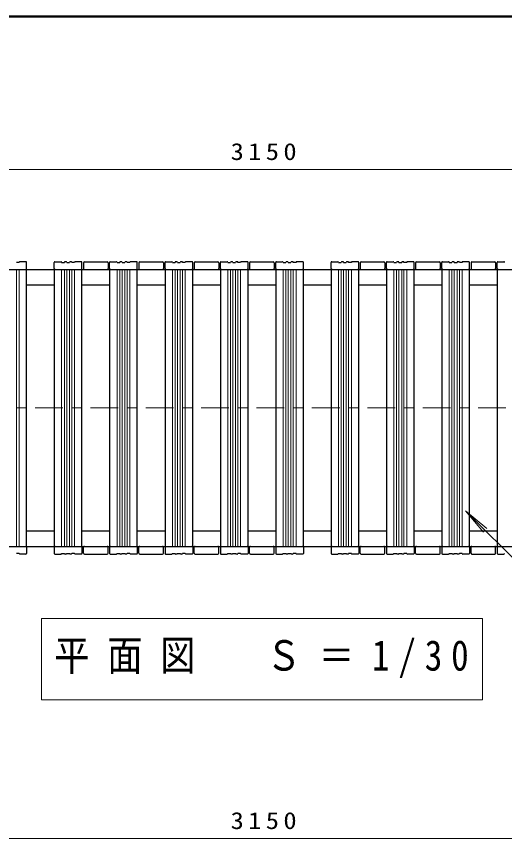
# Model space of a CAD drawing. Units: millimetres on the paper, scale 1:30. Extents: x -385 to 0, y 0 to 267.
# Drawn here: x -335.4 to -282.5, y 177.9 to 267 of the extents above; entities that cross this region are included whole.
import ezdxf

# ---------------------------------------------------------------- set-up
doc = ezdxf.new("R2010")
doc.units = ezdxf.units.MM
doc.linetypes.add('USER2', pattern=[6, 3, -1, 1, -1])
doc.layers.add('LY_1', color=7, linetype='Continuous', lineweight=25)
doc.layers.add('LY_4', color=7, linetype='Continuous', lineweight=13)
doc.styles.add('ＭＳ ゴシック', font='')
doc.styles.get('ＭＳ ゴシック').set_extended_font_data('MS Gothic')

msp = doc.modelspace()

# ---------------------------------------------------------------- linework, layer by layer
at = {"layer": 'LY_1', "lineweight": 13}
for p, q in [((-361.344, 250.41), (-256.344, 250.41)), ((-335.444, 209.577), (-335.444, 239.577)), ((-335.144, 209.577), (-335.144, 239.577)), ((-330.544, 209.577), (-330.544, 239.577)), ((-330.244, 209.577), (-330.244, 239.577)), ((-329.994, 209.577), (-329.994, 239.577)), ((-329.694, 209.577), (-329.694, 239.577)), ((-329.444, 209.577), (-329.444, 239.577)), ((-329.144, 209.577), (-329.144, 239.577)), ((-324.544, 209.577), (-324.544, 239.577)), ((-324.244, 209.577), (-324.244, 239.577)), ((-323.994, 209.577), (-323.994, 239.577)), ((-323.694, 209.577), (-323.694, 239.577)), ((-323.444, 209.577), (-323.444, 239.577)), ((-323.144, 209.577), (-323.144, 239.577)), ((-318.544, 209.577), (-318.544, 239.577)), ((-318.244, 209.577), (-318.244, 239.577)), ((-317.994, 209.577), (-317.994, 239.577)), ((-317.694, 209.577), (-317.694, 239.577)), ((-317.444, 209.577), (-317.444, 239.577)), ((-317.144, 209.577), (-317.144, 239.577)), ((-312.544, 209.577), (-312.544, 239.577)), ((-312.244, 209.577), (-312.244, 239.577)), ((-311.994, 209.577), (-311.994, 239.577)), ((-311.694, 209.577), (-311.694, 239.577)), ((-311.444, 209.577), (-311.444, 239.577)), ((-311.144, 209.577), (-311.144, 239.577)), ((-306.544, 209.577), (-306.544, 239.577)), ((-306.244, 209.577), (-306.244, 239.577)), ((-305.994, 209.577), (-305.994, 239.577)), ((-305.694, 209.577), (-305.694, 239.577)), ((-305.444, 209.577), (-305.444, 239.577)), ((-305.144, 209.577), (-305.144, 239.577)), ((-300.544, 209.577), (-300.544, 239.577)), ((-300.244, 209.577), (-300.244, 239.577)), ((-299.994, 209.577), (-299.994, 239.577)), ((-299.694, 209.577), (-299.694, 239.577)), ((-299.444, 209.577), (-299.444, 239.577)), ((-299.144, 209.577), (-299.144, 239.577)), ((-294.544, 209.577), (-294.544, 239.577)), ((-294.244, 209.577), (-294.244, 239.577)), ((-293.994, 209.577), (-293.994, 239.577)), ((-293.694, 209.577), (-293.694, 239.577)), ((-293.444, 209.577), (-293.444, 239.577)), ((-293.144, 209.577), (-293.144, 239.577)), ((-288.544, 209.577), (-288.544, 239.577)), ((-288.244, 209.577), (-288.244, 239.577)), ((-287.994, 209.577), (-287.994, 239.577)), ((-287.694, 209.577), (-287.694, 239.577)), ((-287.444, 209.577), (-287.444, 239.577)), ((-287.144, 209.577), (-287.144, 239.577)), ((-286.765, 213.425), (-284.837, 211.127)), ((-286.765, 213.425), (-284.467, 211.497)), ((-272.311, 198.972), (-286.765, 213.425)), ((-332.744, 201.759), (-332.744, 192.959)), ((-284.944, 201.759), (-332.744, 201.759)), ((-284.944, 192.959), (-284.944, 201.759)), ((-332.744, 192.959), (-284.944, 192.959)), ((-361.344, 177.91), (-256.344, 177.91))]:
    msp.add_line(p, q, dxfattribs=at)
at = {"layer": 'LY_1'}
for p, q in [((-335.144, 240.344), (-335.444, 240.344)), ((-334.411, 240.41), (-335.078, 240.41)), ((-334.344, 239.677), (-334.344, 240.344)), ((-331.344, 239.677), (-331.344, 240.344)), ((-331.278, 240.41), (-330.611, 240.41)), ((-330.544, 240.344), (-330.244, 240.344)), ((-330.061, 240.41), (-330.178, 240.41)), ((-329.994, 240.344), (-329.694, 240.344)), ((-329.511, 240.41), (-329.628, 240.41)), ((-329.144, 240.344), (-329.444, 240.344)), ((-328.411, 240.41), (-329.078, 240.41)), ((-328.344, 239.677), (-328.344, 240.344)), ((-328.178, 240.31), (-328.178, 239.677)), ((-328.078, 240.41), (-325.611, 240.41)), ((-325.511, 240.31), (-325.511, 239.677)), ((-325.344, 239.677), (-325.344, 240.344)), ((-325.278, 240.41), (-324.611, 240.41)), ((-324.544, 240.344), (-324.244, 240.344)), ((-324.061, 240.41), (-324.178, 240.41)), ((-323.994, 240.344), (-323.694, 240.344)), ((-323.511, 240.41), (-323.628, 240.41)), ((-323.144, 240.344), (-323.444, 240.344)), ((-322.411, 240.41), (-323.078, 240.41)), ((-322.344, 239.677), (-322.344, 240.344)), ((-322.178, 240.31), (-322.178, 239.677)), ((-322.078, 240.41), (-319.611, 240.41)), ((-319.511, 240.31), (-319.511, 239.677)), ((-319.344, 239.677), (-319.344, 240.344)), ((-319.278, 240.41), (-318.611, 240.41)), ((-318.544, 240.344), (-318.244, 240.344)), ((-318.061, 240.41), (-318.178, 240.41)), ((-317.994, 240.344), (-317.694, 240.344)), ((-317.511, 240.41), (-317.628, 240.41)), ((-317.144, 240.344), (-317.444, 240.344)), ((-316.411, 240.41), (-317.078, 240.41)), ((-316.344, 239.677), (-316.344, 240.344)), ((-316.178, 240.31), (-316.178, 239.677)), ((-316.078, 240.41), (-313.611, 240.41)), ((-313.511, 240.31), (-313.511, 239.677)), ((-313.344, 239.677), (-313.344, 240.344)), ((-313.278, 240.41), (-312.611, 240.41)), ((-312.544, 240.344), (-312.244, 240.344)), ((-312.061, 240.41), (-312.178, 240.41)), ((-311.994, 240.344), (-311.694, 240.344)), ((-311.511, 240.41), (-311.628, 240.41)), ((-311.144, 240.344), (-311.444, 240.344)), ((-310.411, 240.41), (-311.078, 240.41)), ((-310.344, 239.677), (-310.344, 240.344)), ((-310.178, 240.31), (-310.178, 239.677)), ((-310.078, 240.41), (-307.611, 240.41)), ((-307.511, 240.31), (-307.511, 239.677)), ((-307.344, 239.677), (-307.344, 240.344)), ((-307.278, 240.41), (-306.611, 240.41)), ((-306.544, 240.344), (-306.244, 240.344)), ((-306.061, 240.41), (-306.178, 240.41)), ((-305.994, 240.344), (-305.694, 240.344)), ((-305.511, 240.41), (-305.628, 240.41)), ((-305.144, 240.344), (-305.444, 240.344)), ((-304.411, 240.41), (-305.078, 240.41)), ((-304.344, 239.677), (-304.344, 240.344)), ((-301.344, 239.677), (-301.344, 240.344)), ((-301.278, 240.41), (-300.611, 240.41)), ((-300.544, 240.344), (-300.244, 240.344)), ((-300.061, 240.41), (-300.178, 240.41)), ((-299.994, 240.344), (-299.694, 240.344)), ((-299.511, 240.41), (-299.628, 240.41)), ((-299.144, 240.344), (-299.444, 240.344)), ((-298.411, 240.41), (-299.078, 240.41)), ((-298.344, 239.677), (-298.344, 240.344)), ((-298.178, 240.31), (-298.178, 239.677)), ((-298.078, 240.41), (-295.611, 240.41)), ((-295.511, 240.31), (-295.511, 239.677)), ((-295.344, 239.677), (-295.344, 240.344)), ((-295.278, 240.41), (-294.611, 240.41)), ((-294.544, 240.344), (-294.244, 240.344)), ((-294.061, 240.41), (-294.178, 240.41)), ((-293.994, 240.344), (-293.694, 240.344)), ((-293.511, 240.41), (-293.628, 240.41)), ((-293.144, 240.344), (-293.444, 240.344)), ((-292.411, 240.41), (-293.078, 240.41)), ((-292.344, 239.677), (-292.344, 240.344)), ((-292.178, 240.31), (-292.178, 239.677)), ((-292.078, 240.41), (-289.611, 240.41)), ((-289.511, 240.31), (-289.511, 239.677)), ((-289.344, 239.677), (-289.344, 240.344)), ((-289.278, 240.41), (-288.611, 240.41)), ((-288.544, 240.344), (-288.244, 240.344)), ((-288.061, 240.41), (-288.178, 240.41)), ((-287.994, 240.344), (-287.694, 240.344)), ((-287.511, 240.41), (-287.628, 240.41)), ((-287.144, 240.344), (-287.444, 240.344)), ((-286.411, 240.41), (-287.078, 240.41)), ((-286.344, 239.677), (-286.344, 240.344)), ((-286.178, 240.31), (-286.178, 239.677)), ((-286.078, 240.41), (-283.611, 240.41)), ((-283.511, 240.31), (-283.511, 239.677)), ((-283.344, 239.677), (-283.344, 240.344)), ((-283.278, 240.41), (-282.611, 240.41)), ((-361.344, 239.577), (-256.344, 239.577)), ((-334.344, 209.677), (-334.344, 239.477)), ((-331.344, 239.477), (-331.344, 209.677)), ((-328.344, 209.677), (-328.344, 239.477)), ((-325.344, 239.477), (-325.344, 209.677)), ((-322.344, 209.677), (-322.344, 239.477)), ((-319.344, 239.477), (-319.344, 209.677)), ((-316.344, 209.677), (-316.344, 239.477)), ((-313.344, 239.477), (-313.344, 209.677)), ((-310.344, 209.677), (-310.344, 239.477)), ((-307.344, 239.477), (-307.344, 209.677)), ((-304.344, 209.677), (-304.344, 239.477)), ((-301.344, 239.477), (-301.344, 209.677)), ((-298.344, 209.677), (-298.344, 239.477)), ((-295.344, 239.477), (-295.344, 209.677)), ((-292.344, 209.677), (-292.344, 239.477)), ((-289.344, 239.477), (-289.344, 209.677)), ((-286.344, 209.677), (-286.344, 239.477)), ((-283.344, 239.477), (-283.344, 209.677)), ((-334.344, 237.91), (-331.344, 237.91)), ((-328.344, 237.91), (-325.344, 237.91)), ((-322.344, 237.91), (-319.344, 237.91)), ((-316.344, 237.91), (-313.344, 237.91)), ((-310.344, 237.91), (-307.344, 237.91)), ((-304.344, 237.91), (-301.344, 237.91)), ((-298.344, 237.91), (-295.344, 237.91)), ((-292.344, 237.91), (-289.344, 237.91)), ((-286.344, 237.91), (-283.344, 237.91)), ((-334.344, 211.244), (-331.344, 211.244)), ((-328.344, 211.244), (-325.344, 211.244)), ((-322.344, 211.244), (-319.344, 211.244)), ((-316.344, 211.244), (-313.344, 211.244)), ((-310.344, 211.244), (-307.344, 211.244)), ((-304.344, 211.244), (-301.344, 211.244)), ((-298.344, 211.244), (-295.344, 211.244)), ((-292.344, 211.244), (-289.344, 211.244)), ((-286.344, 211.244), (-283.344, 211.244)), ((-361.344, 209.577), (-256.344, 209.577)), ((-334.344, 209.477), (-334.344, 208.81)), ((-331.344, 209.477), (-331.344, 208.81)), ((-328.344, 209.477), (-328.344, 208.81)), ((-328.178, 208.844), (-328.178, 209.477)), ((-325.511, 208.844), (-325.511, 209.477)), ((-325.344, 209.477), (-325.344, 208.81)), ((-322.344, 209.477), (-322.344, 208.81)), ((-322.178, 208.844), (-322.178, 209.477)), ((-319.511, 208.844), (-319.511, 209.477)), ((-319.344, 209.477), (-319.344, 208.81)), ((-316.344, 209.477), (-316.344, 208.81)), ((-316.178, 208.844), (-316.178, 209.477)), ((-313.511, 208.844), (-313.511, 209.477)), ((-313.344, 209.477), (-313.344, 208.81)), ((-310.344, 209.477), (-310.344, 208.81)), ((-310.178, 208.844), (-310.178, 209.477)), ((-307.511, 208.844), (-307.511, 209.477)), ((-307.344, 209.477), (-307.344, 208.81)), ((-304.344, 209.477), (-304.344, 208.81)), ((-301.344, 209.477), (-301.344, 208.81)), ((-298.344, 209.477), (-298.344, 208.81)), ((-298.178, 208.844), (-298.178, 209.477)), ((-295.511, 208.844), (-295.511, 209.477)), ((-295.344, 209.477), (-295.344, 208.81)), ((-292.344, 209.477), (-292.344, 208.81)), ((-292.178, 208.844), (-292.178, 209.477)), ((-289.511, 208.844), (-289.511, 209.477)), ((-289.344, 209.477), (-289.344, 208.81)), ((-286.344, 209.477), (-286.344, 208.81)), ((-286.178, 208.844), (-286.178, 209.477)), ((-283.511, 208.844), (-283.511, 209.477)), ((-283.344, 209.477), (-283.344, 208.81)), ((-335.144, 208.81), (-335.444, 208.81)), ((-334.411, 208.744), (-335.078, 208.744)), ((-331.278, 208.744), (-330.611, 208.744)), ((-330.544, 208.81), (-330.244, 208.81)), ((-330.061, 208.744), (-330.178, 208.744)), ((-329.994, 208.81), (-329.694, 208.81)), ((-329.511, 208.744), (-329.628, 208.744)), ((-329.144, 208.81), (-329.444, 208.81)), ((-328.411, 208.744), (-329.078, 208.744)), ((-328.078, 208.744), (-325.611, 208.744)), ((-325.278, 208.744), (-324.611, 208.744)), ((-324.544, 208.81), (-324.244, 208.81)), ((-324.061, 208.744), (-324.178, 208.744)), ((-323.994, 208.81), (-323.694, 208.81)), ((-323.511, 208.744), (-323.628, 208.744)), ((-323.144, 208.81), (-323.444, 208.81)), ((-322.411, 208.744), (-323.078, 208.744)), ((-322.078, 208.744), (-319.611, 208.744)), ((-319.278, 208.744), (-318.611, 208.744)), ((-318.544, 208.81), (-318.244, 208.81)), ((-318.061, 208.744), (-318.178, 208.744)), ((-317.994, 208.81), (-317.694, 208.81)), ((-317.511, 208.744), (-317.628, 208.744)), ((-317.144, 208.81), (-317.444, 208.81)), ((-316.411, 208.744), (-317.078, 208.744)), ((-316.078, 208.744), (-313.611, 208.744)), ((-313.278, 208.744), (-312.611, 208.744)), ((-312.544, 208.81), (-312.244, 208.81)), ((-312.061, 208.744), (-312.178, 208.744)), ((-311.994, 208.81), (-311.694, 208.81)), ((-311.511, 208.744), (-311.628, 208.744)), ((-311.144, 208.81), (-311.444, 208.81)), ((-310.411, 208.744), (-311.078, 208.744)), ((-310.078, 208.744), (-307.611, 208.744)), ((-307.278, 208.744), (-306.611, 208.744)), ((-306.544, 208.81), (-306.244, 208.81)), ((-306.061, 208.744), (-306.178, 208.744)), ((-305.994, 208.81), (-305.694, 208.81)), ((-305.511, 208.744), (-305.628, 208.744)), ((-305.144, 208.81), (-305.444, 208.81)), ((-304.411, 208.744), (-305.078, 208.744)), ((-301.278, 208.744), (-300.611, 208.744)), ((-300.544, 208.81), (-300.244, 208.81)), ((-300.061, 208.744), (-300.178, 208.744)), ((-299.994, 208.81), (-299.694, 208.81)), ((-299.511, 208.744), (-299.628, 208.744)), ((-299.144, 208.81), (-299.444, 208.81)), ((-298.411, 208.744), (-299.078, 208.744)), ((-298.078, 208.744), (-295.611, 208.744)), ((-295.278, 208.744), (-294.611, 208.744)), ((-294.544, 208.81), (-294.244, 208.81)), ((-294.061, 208.744), (-294.178, 208.744)), ((-293.994, 208.81), (-293.694, 208.81)), ((-293.511, 208.744), (-293.628, 208.744)), ((-293.144, 208.81), (-293.444, 208.81)), ((-292.411, 208.744), (-293.078, 208.744)), ((-292.078, 208.744), (-289.611, 208.744)), ((-289.278, 208.744), (-288.611, 208.744)), ((-288.544, 208.81), (-288.244, 208.81)), ((-288.061, 208.744), (-288.178, 208.744)), ((-287.994, 208.81), (-287.694, 208.81)), ((-287.511, 208.744), (-287.628, 208.744)), ((-287.144, 208.81), (-287.444, 208.81)), ((-286.411, 208.744), (-287.078, 208.744)), ((-286.078, 208.744), (-283.611, 208.744)), ((-283.278, 208.744), (-282.611, 208.744))]:
    msp.add_line(p, q, dxfattribs=at)
at = {"layer": 'LY_1', "linetype": 'USER2', "lineweight": 13}
msp.add_line((-363.413, 224.577), (-254.51, 224.577), dxfattribs=at)
at = {"layer": 'LY_1'}
for centre, radius, start, end in [((-335.078, 240.344), 0.0667, 90, 180), ((-334.444, 239.677), 0.1, 270, 0), ((-334.411, 240.344), 0.0667, 0, 90), ((-331.278, 240.344), 0.0667, 90, 180), ((-331.244, 239.677), 0.1, 180, 270), ((-330.611, 240.344), 0.0667, 360, 90), ((-330.178, 240.344), 0.0667, 90, 180), ((-330.061, 240.344), 0.0667, 360, 90), ((-329.628, 240.344), 0.0667, 90, 180), ((-329.511, 240.344), 0.0667, 0, 90), ((-329.078, 240.344), 0.0667, 90, 180), ((-328.444, 239.677), 0.1, 270, 0), ((-328.411, 240.344), 0.0667, 0, 90), ((-328.078, 240.31), 0.1, 90, 180), ((-328.078, 239.677), 0.1, 180, 270), ((-325.611, 240.31), 0.1, 0, 90), ((-325.611, 239.677), 0.1, 270, 0), ((-325.278, 240.344), 0.0667, 90, 180), ((-325.244, 239.677), 0.1, 180, 270), ((-324.611, 240.344), 0.0667, 360, 90), ((-324.178, 240.344), 0.0667, 90, 180), ((-324.061, 240.344), 0.0667, 360, 90), ((-323.628, 240.344), 0.0667, 90, 180), ((-323.511, 240.344), 0.0667, 0, 90), ((-323.078, 240.344), 0.0667, 90, 180), ((-322.444, 239.677), 0.1, 270, 0), ((-322.411, 240.344), 0.0667, 0, 90), ((-322.078, 240.31), 0.1, 90, 180), ((-322.078, 239.677), 0.1, 180, 270), ((-319.611, 240.31), 0.1, 0, 90), ((-319.611, 239.677), 0.1, 270, 0), ((-319.278, 240.344), 0.0667, 90, 180), ((-319.244, 239.677), 0.1, 180, 270), ((-318.611, 240.344), 0.0667, 360, 90), ((-318.178, 240.344), 0.0667, 90, 180), ((-318.061, 240.344), 0.0667, 360, 90), ((-317.628, 240.344), 0.0667, 90, 180), ((-317.511, 240.344), 0.0667, 0, 90), ((-317.078, 240.344), 0.0667, 90, 180), ((-316.444, 239.677), 0.1, 270, 0), ((-316.411, 240.344), 0.0667, 0, 90), ((-316.078, 240.31), 0.1, 90, 180), ((-316.078, 239.677), 0.1, 180, 270), ((-313.611, 240.31), 0.1, 0, 90), ((-313.611, 239.677), 0.1, 270, 0), ((-313.278, 240.344), 0.0667, 90, 180), ((-313.244, 239.677), 0.1, 180, 270), ((-312.611, 240.344), 0.0667, 360, 90), ((-312.178, 240.344), 0.0667, 90, 180), ((-312.061, 240.344), 0.0667, 360, 90), ((-311.628, 240.344), 0.0667, 90, 180), ((-311.511, 240.344), 0.0667, 0, 90), ((-311.078, 240.344), 0.0667, 90, 180), ((-310.444, 239.677), 0.1, 270, 0), ((-310.411, 240.344), 0.0667, 0, 90), ((-310.078, 240.31), 0.1, 90, 180), ((-310.078, 239.677), 0.1, 180, 270), ((-307.611, 240.31), 0.1, 0, 90), ((-307.611, 239.677), 0.1, 270, 0), ((-307.278, 240.344), 0.0667, 90, 180), ((-307.244, 239.677), 0.1, 180, 270), ((-306.611, 240.344), 0.0667, 360, 90), ((-306.178, 240.344), 0.0667, 90, 180), ((-306.061, 240.344), 0.0667, 360, 90), ((-305.628, 240.344), 0.0667, 90, 180), ((-305.511, 240.344), 0.0667, 0, 90), ((-305.078, 240.344), 0.0667, 90, 180), ((-304.444, 239.677), 0.1, 270, 0), ((-304.411, 240.344), 0.0667, 0, 90), ((-301.278, 240.344), 0.0667, 90, 180), ((-301.244, 239.677), 0.1, 180, 270), ((-300.611, 240.344), 0.0667, 360, 90), ((-300.178, 240.344), 0.0667, 90, 180), ((-300.061, 240.344), 0.0667, 360, 90), ((-299.628, 240.344), 0.0667, 90, 180), ((-299.511, 240.344), 0.0667, 0, 90), ((-299.078, 240.344), 0.0667, 90, 180), ((-298.444, 239.677), 0.1, 270, 0), ((-298.411, 240.344), 0.0667, 0, 90), ((-298.078, 240.31), 0.1, 90, 180), ((-298.078, 239.677), 0.1, 180, 270), ((-295.611, 240.31), 0.1, 0, 90), ((-295.611, 239.677), 0.1, 270, 0), ((-295.278, 240.344), 0.0667, 90, 180), ((-295.244, 239.677), 0.1, 180, 270), ((-294.611, 240.344), 0.0667, 360, 90), ((-294.178, 240.344), 0.0667, 90, 180), ((-294.061, 240.344), 0.0667, 360, 90), ((-293.628, 240.344), 0.0667, 90, 180), ((-293.511, 240.344), 0.0667, 0, 90), ((-293.078, 240.344), 0.0667, 90, 180), ((-292.444, 239.677), 0.1, 270, 0), ((-292.411, 240.344), 0.0667, 0, 90), ((-292.078, 240.31), 0.1, 90, 180), ((-292.078, 239.677), 0.1, 180, 270), ((-289.611, 240.31), 0.1, 0, 90), ((-289.611, 239.677), 0.1, 270, 0), ((-289.278, 240.344), 0.0667, 90, 180), ((-289.244, 239.677), 0.1, 180, 270), ((-288.611, 240.344), 0.0667, 360, 90), ((-288.178, 240.344), 0.0667, 90, 180), ((-288.061, 240.344), 0.0667, 360, 90), ((-287.628, 240.344), 0.0667, 90, 180), ((-287.511, 240.344), 0.0667, 0, 90), ((-287.078, 240.344), 0.0667, 90, 180), ((-286.444, 239.677), 0.1, 270, 0), ((-286.411, 240.344), 0.0667, 0, 90), ((-286.078, 240.31), 0.1, 90, 180), ((-286.078, 239.677), 0.1, 180, 270), ((-283.611, 240.31), 0.1, 0, 90), ((-283.611, 239.677), 0.1, 270, 0), ((-283.278, 240.344), 0.0667, 90, 180), ((-283.244, 239.677), 0.1, 180, 270), ((-282.611, 240.344), 0.0667, 360, 90), ((-334.444, 239.477), 0.1, 0, 90), ((-331.244, 239.477), 0.1, 90, 180), ((-328.444, 239.477), 0.1, 0, 90), ((-325.244, 239.477), 0.1, 90, 180), ((-322.444, 239.477), 0.1, 0, 90), ((-319.244, 239.477), 0.1, 90, 180), ((-316.444, 239.477), 0.1, 0, 90), ((-313.244, 239.477), 0.1, 90, 180), ((-310.444, 239.477), 0.1, 0, 90), ((-307.244, 239.477), 0.1, 90, 180), ((-304.444, 239.477), 0.1, 0, 90), ((-301.244, 239.477), 0.1, 90, 180), ((-298.444, 239.477), 0.1, 0, 90), ((-295.244, 239.477), 0.1, 90, 180), ((-292.444, 239.477), 0.1, 0, 90), ((-289.244, 239.477), 0.1, 90, 180), ((-286.444, 239.477), 0.1, 0, 90), ((-283.244, 239.477), 0.1, 90, 180), ((-334.444, 209.677), 0.1, 270, 0), ((-334.444, 209.477), 0.1, 0, 90), ((-331.244, 209.677), 0.1, 180, 270), ((-331.244, 209.477), 0.1, 90, 180), ((-328.444, 209.677), 0.1, 270, 0), ((-328.444, 209.477), 0.1, 0, 90), ((-328.078, 209.477), 0.1, 90, 180), ((-325.611, 209.477), 0.1, 0, 90), ((-325.244, 209.677), 0.1, 180, 270), ((-325.244, 209.477), 0.1, 90, 180), ((-322.444, 209.677), 0.1, 270, 0), ((-322.444, 209.477), 0.1, 0, 90), ((-322.078, 209.477), 0.1, 90, 180), ((-319.611, 209.477), 0.1, 0, 90), ((-319.244, 209.677), 0.1, 180, 270), ((-319.244, 209.477), 0.1, 90, 180), ((-316.444, 209.677), 0.1, 270, 0), ((-316.444, 209.477), 0.1, 0, 90), ((-316.078, 209.477), 0.1, 90, 180), ((-313.611, 209.477), 0.1, 0, 90), ((-313.244, 209.677), 0.1, 180, 270), ((-313.244, 209.477), 0.1, 90, 180), ((-310.444, 209.677), 0.1, 270, 0), ((-310.444, 209.477), 0.1, 0, 90), ((-310.078, 209.477), 0.1, 90, 180), ((-307.611, 209.477), 0.1, 0, 90), ((-307.244, 209.677), 0.1, 180, 270), ((-307.244, 209.477), 0.1, 90, 180), ((-304.444, 209.677), 0.1, 270, 0), ((-304.444, 209.477), 0.1, 0, 90), ((-301.244, 209.677), 0.1, 180, 270), ((-301.244, 209.477), 0.1, 90, 180), ((-298.444, 209.677), 0.1, 270, 0), ((-298.444, 209.477), 0.1, 0, 90), ((-298.078, 209.477), 0.1, 90, 180), ((-295.611, 209.477), 0.1, 0, 90), ((-295.244, 209.677), 0.1, 180, 270), ((-295.244, 209.477), 0.1, 90, 180), ((-292.444, 209.677), 0.1, 270, 0), ((-292.444, 209.477), 0.1, 0, 90), ((-292.078, 209.477), 0.1, 90, 180), ((-289.611, 209.477), 0.1, 0, 90), ((-289.244, 209.677), 0.1, 180, 270), ((-289.244, 209.477), 0.1, 90, 180), ((-286.444, 209.677), 0.1, 270, 0), ((-286.444, 209.477), 0.1, 0, 90), ((-286.078, 209.477), 0.1, 90, 180), ((-283.611, 209.477), 0.1, 0, 90), ((-283.244, 209.677), 0.1, 180, 270), ((-283.244, 209.477), 0.1, 90, 180), ((-335.078, 208.81), 0.0667, 180, 270), ((-334.411, 208.81), 0.0667, 270, 0), ((-331.278, 208.81), 0.0667, 180, 270), ((-330.611, 208.81), 0.0667, 270, 0), ((-330.178, 208.81), 0.0667, 180, 270), ((-330.061, 208.81), 0.0667, 270, 0), ((-329.628, 208.81), 0.0667, 180, 270), ((-329.511, 208.81), 0.0667, 270, 0), ((-329.078, 208.81), 0.0667, 180, 270), ((-328.411, 208.81), 0.0667, 270, 0), ((-328.078, 208.844), 0.1, 180, 270), ((-325.611, 208.844), 0.1, 270, 0), ((-325.278, 208.81), 0.0667, 180, 270), ((-324.611, 208.81), 0.0667, 270, 0), ((-324.178, 208.81), 0.0667, 180, 270), ((-324.061, 208.81), 0.0667, 270, 0), ((-323.628, 208.81), 0.0667, 180, 270), ((-323.511, 208.81), 0.0667, 270, 0), ((-323.078, 208.81), 0.0667, 180, 270), ((-322.411, 208.81), 0.0667, 270, 0), ((-322.078, 208.844), 0.1, 180, 270), ((-319.611, 208.844), 0.1, 270, 0), ((-319.278, 208.81), 0.0667, 180, 270), ((-318.611, 208.81), 0.0667, 270, 0), ((-318.178, 208.81), 0.0667, 180, 270), ((-318.061, 208.81), 0.0667, 270, 0), ((-317.628, 208.81), 0.0667, 180, 270), ((-317.511, 208.81), 0.0667, 270, 0), ((-317.078, 208.81), 0.0667, 180, 270), ((-316.411, 208.81), 0.0667, 270, 0), ((-316.078, 208.844), 0.1, 180, 270), ((-313.611, 208.844), 0.1, 270, 0), ((-313.278, 208.81), 0.0667, 180, 270), ((-312.611, 208.81), 0.0667, 270, 0), ((-312.178, 208.81), 0.0667, 180, 270), ((-312.061, 208.81), 0.0667, 270, 0), ((-311.628, 208.81), 0.0667, 180, 270), ((-311.511, 208.81), 0.0667, 270, 0), ((-311.078, 208.81), 0.0667, 180, 270), ((-310.411, 208.81), 0.0667, 270, 0), ((-310.078, 208.844), 0.1, 180, 270), ((-307.611, 208.844), 0.1, 270, 0), ((-307.278, 208.81), 0.0667, 180, 270), ((-306.611, 208.81), 0.0667, 270, 0), ((-306.178, 208.81), 0.0667, 180, 270), ((-306.061, 208.81), 0.0667, 270, 0), ((-305.628, 208.81), 0.0667, 180, 270), ((-305.511, 208.81), 0.0667, 270, 0), ((-305.078, 208.81), 0.0667, 180, 270), ((-304.411, 208.81), 0.0667, 270, 0), ((-301.278, 208.81), 0.0667, 180, 270), ((-300.611, 208.81), 0.0667, 270, 0), ((-300.178, 208.81), 0.0667, 180, 270), ((-300.061, 208.81), 0.0667, 270, 0), ((-299.628, 208.81), 0.0667, 180, 270), ((-299.511, 208.81), 0.0667, 270, 0), ((-299.078, 208.81), 0.0667, 180, 270), ((-298.411, 208.81), 0.0667, 270, 0), ((-298.078, 208.844), 0.1, 180, 270), ((-295.611, 208.844), 0.1, 270, 0), ((-295.278, 208.81), 0.0667, 180, 270), ((-294.611, 208.81), 0.0667, 270, 0), ((-294.178, 208.81), 0.0667, 180, 270), ((-294.061, 208.81), 0.0667, 270, 0), ((-293.628, 208.81), 0.0667, 180, 270), ((-293.511, 208.81), 0.0667, 270, 0), ((-293.078, 208.81), 0.0667, 180, 270), ((-292.411, 208.81), 0.0667, 270, 0), ((-292.078, 208.844), 0.1, 180, 270), ((-289.611, 208.844), 0.1, 270, 0), ((-289.278, 208.81), 0.0667, 180, 270), ((-288.611, 208.81), 0.0667, 270, 0), ((-288.178, 208.81), 0.0667, 180, 270), ((-288.061, 208.81), 0.0667, 270, 0), ((-287.628, 208.81), 0.0667, 180, 270), ((-287.511, 208.81), 0.0667, 270, 0), ((-287.078, 208.81), 0.0667, 180, 270), ((-286.411, 208.81), 0.0667, 270, 0), ((-286.078, 208.844), 0.1, 180, 270), ((-283.611, 208.844), 0.1, 270, 0), ((-283.278, 208.81), 0.0667, 180, 270), ((-282.611, 208.81), 0.0667, 270, 0)]:
    msp.add_arc(centre, radius, start, end, dxfattribs=at)
at = {"layer": 'LY_4', "lineweight": 50}
msp.add_line((0, 267), (-385, 267), dxfattribs=at)

# ---------------------------------------------------------------- texts
at = {"layer": 'LY_1', "style": 'ＭＳ ゴシック'}
for s, insert, char_height, attachment_point in [('\\T1.33;\\W1.15;3150', (-308.421, 251.41), 1.833, 8), ('\\T1.5;\\W0.85;平面図\u3000Ｓ＝1/30', (-331.344, 197.359), 3.299, 4), ('\\T1.33;\\W1.15;3150', (-308.421, 178.91), 1.833, 8)]:
    msp.add_mtext(s, dxfattribs=dict(at, insert=insert, char_height=char_height, attachment_point=attachment_point))

doc.saveas('drawing.dxf')
